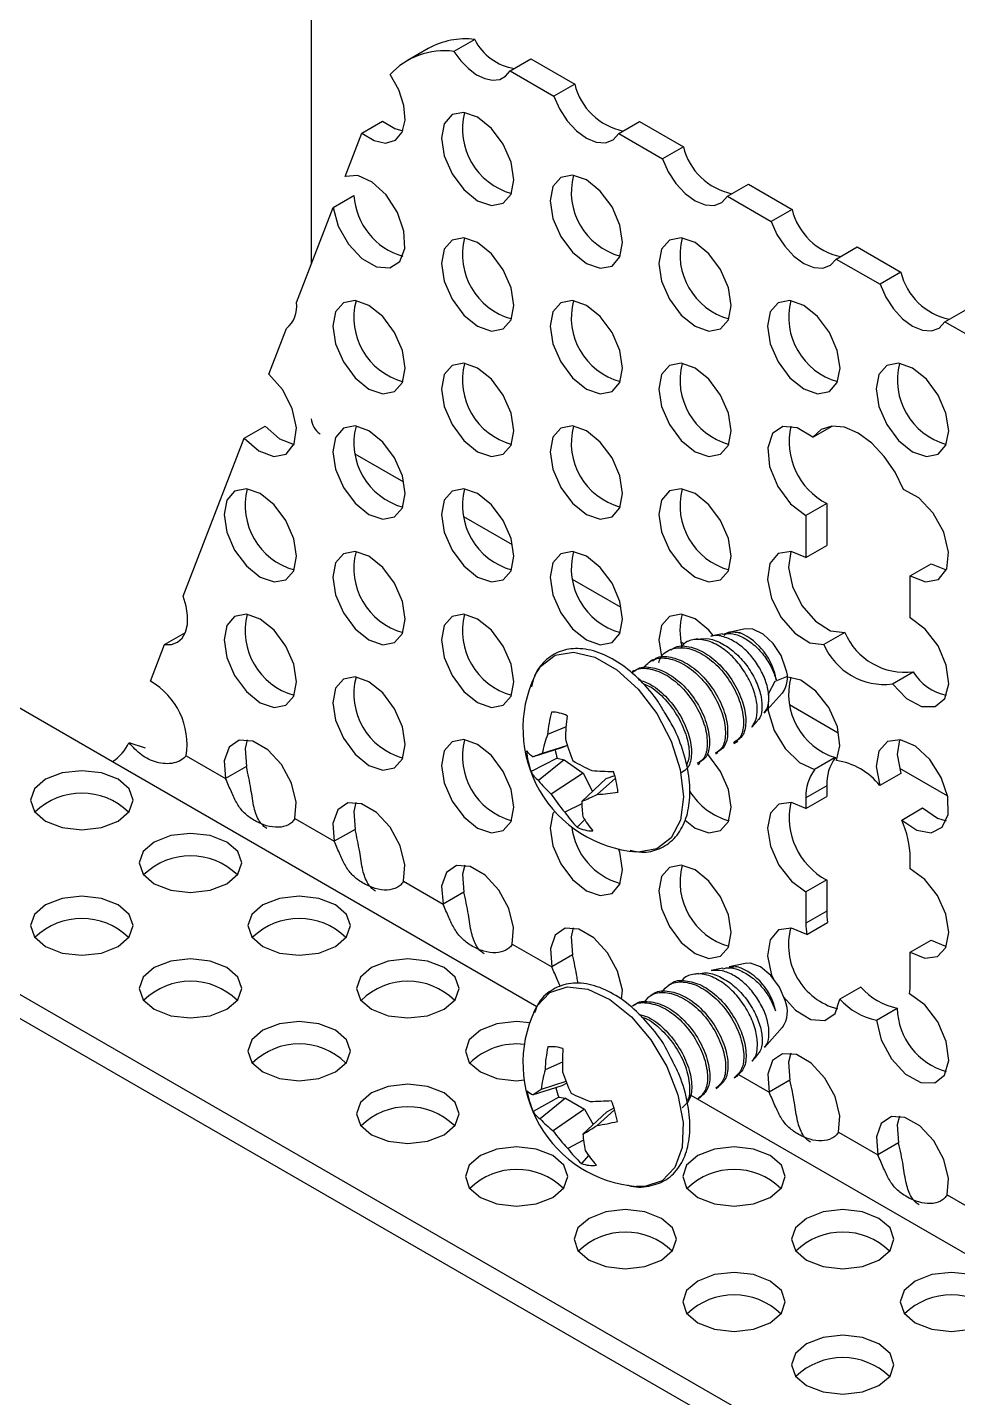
# Model space of a CAD drawing. Extents: x -0.01 to 8.01, y -6.95 to 0.
# Drawn here: x 1.02 to 2.154, y -6.039 to -4.367 of the extents above; entities that cross this region are included whole.
import ezdxf

# ---------------------------------------------------------------- set-up
doc = ezdxf.new("R2010")
doc.units = 0
doc.header["$LTSCALE"] = 0.5
doc.header["$MEASUREMENT"] = 0
for name, color, linetype in [('Brackets', 181, 'CONTINUOUS'), ('End Cap', 92, 'CONTINUOUS'), ('Hardware', 242, 'CONTINUOUS')]:
    doc.layers.add(name, color=color, linetype=linetype)

msp = doc.modelspace()

# ---------------------------------------------------------------- linework, layer by layer
at = {"layer": 'Brackets', "transparency": 16777216}
for p, q in [((1.5087, -4.3925), (1.4833, -4.4071)), ((1.5654, -4.3813), (1.5401, -4.3959)), ((1.6086, -4.4196), (1.634, -4.405)), ((1.634, -4.405), (1.6874, -4.4358)), ((1.6086, -4.4196), (1.662, -4.4505)), ((1.6874, -4.4358), (1.662, -4.4505)), ((1.4277, -4.4956), (1.4531, -4.481)), ((1.4073, -4.5486), (1.4277, -4.4956)), ((1.7412, -4.4962), (1.7666, -4.4815)), ((1.7412, -4.4962), (1.7946, -4.527)), ((1.7666, -4.4815), (1.82, -4.5124)), ((1.82, -4.5124), (1.7946, -4.527)), ((1.8738, -4.5727), (1.8992, -4.5581)), ((1.8992, -4.5581), (1.9526, -4.5889)), ((1.3928, -4.5863), (1.4181, -4.5716)), ((1.8738, -4.5727), (1.9272, -4.6036)), ((1.348, -4.7025), (1.3928, -4.5863)), ((1.9526, -4.5889), (1.9272, -4.6036)), ((2.0064, -4.6493), (2.0317, -4.6346)), ((2.0317, -4.6346), (2.0852, -4.6654)), ((2.0064, -4.6493), (2.0598, -4.6801)), ((2.0852, -4.6654), (2.0598, -4.6801)), ((2.1389, -4.7258), (2.1643, -4.7111)), ((2.1389, -4.7258), (2.1924, -4.7566)), ((1.3143, -4.7899), (1.3358, -4.734)), ((1.2843, -4.8679), (1.3097, -4.8532)), ((1.9778, -4.8668), (2.0015, -4.8531)), ((1.21, -5.0607), (1.2843, -4.8679)), ((1.9948, -4.9477), (1.9694, -4.9624)), ((1.9948, -4.9477), (1.9948, -4.9989)), ((1.9694, -4.9624), (1.9694, -5.0136)), ((1.9694, -5.0136), (1.9948, -4.9989)), ((0.1139, -5.0291), (3.2959, -6.866)), ((2.0967, -5.0359), (2.1221, -5.0212)), ((2.1221, -5.0212), (2.1406, -5.0286)), ((2.0967, -5.0871), (2.0967, -5.0359)), ((0.1139, -5.0584), (3.2959, -6.8953)), ((0.7837, -5.0662), (1.1237, -5.2626)), ((1.1872, -5.1199), (1.2125, -5.1052)), ((2.0167, -5.105), (1.9913, -5.1196)), ((1.17, -5.1644), (1.1872, -5.1199)), ((2.0748, -5.1678), (2.1002, -5.1532)), ((1.1638, -5.2461), (1.1438, -5.2396)), ((1.1237, -5.2626), (1.6412, -5.5613)), ((1.2135, -5.2556), (1.2616, -5.2834)), ((2.0052, -5.2578), (1.9798, -5.2724)), ((1.287, -5.2687), (1.2616, -5.2834)), ((2.085, -5.2773), (2.0596, -5.2919)), ((1.9948, -5.292), (1.9694, -5.3067)), ((1.9948, -5.292), (1.9948, -5.3052)), ((1.9694, -5.3198), (1.9948, -5.3052)), ((1.9694, -5.3067), (1.9694, -5.3198)), ((1.3461, -5.3321), (1.3942, -5.3599)), ((2.0863, -5.3339), (2.1117, -5.3192)), ((1.4196, -5.3453), (1.3942, -5.3599)), ((2.0967, -5.3933), (2.0967, -5.3802)), ((1.4787, -5.4087), (1.5268, -5.4365)), ((1.9948, -5.407), (1.9694, -5.4217)), ((1.9948, -5.407), (1.9948, -5.4451)), ((1.5522, -5.4218), (1.5268, -5.4365)), ((1.9694, -5.4217), (1.9694, -5.4598)), ((1.9948, -5.4451), (1.9694, -5.4598)), ((1.9705, -5.4736), (1.9958, -5.4589)), ((2.0967, -5.4952), (2.1221, -5.4805)), ((1.6113, -5.4852), (1.6594, -5.513)), ((1.6848, -5.4983), (1.6594, -5.513)), ((2.0967, -5.5333), (2.0967, -5.4952)), ((2.0362, -5.5378), (2.0108, -5.5525)), ((2.0554, -5.5782), (2.0807, -5.5636)), ((1.8872, -5.6445), (1.9245, -5.6661)), ((1.9499, -5.6514), (1.9245, -5.6661)), ((1.829, -5.6697), (2.8915, -6.2831)), ((2.009, -5.7148), (2.0571, -5.7426)), ((2.0825, -5.728), (2.0571, -5.7426)), ((2.1416, -5.7914), (2.1897, -5.8191))]:
    msp.add_line(p, q, dxfattribs=at)
at = {"layer": 'Brackets', "transparency": 16777216, "flags": 128}
for points in [[(1.5401, -4.3959), (1.5484, -4.4073), (1.5577, -4.4169), (1.5677, -4.4243), (1.5777, -4.4291), (1.5873, -4.4311), (1.5959, -4.4301), (1.6031, -4.4262), (1.6086, -4.4196)], [(1.4277, -4.4956), (1.4426, -4.5048), (1.4568, -4.5077), (1.4687, -4.5042), (1.4769, -4.4945), (1.4805, -4.4798), (1.4791, -4.4619), (1.4728, -4.4426), (1.4623, -4.4242)], [(1.662, -4.4505), (1.6689, -4.4661), (1.6783, -4.4806), (1.6895, -4.4927), (1.7016, -4.5017), (1.7137, -4.5067), (1.7249, -4.5075), (1.7343, -4.5039), (1.7412, -4.4962)], [(1.4531, -4.481), (1.468, -4.4901), (1.4777, -4.4928)], [(1.569, -4.4762), (1.5521, -4.4703), (1.5378, -4.4731), (1.5282, -4.4841), (1.5248, -4.5017), (1.5282, -4.5232), (1.5378, -4.5452), (1.5521, -4.5646), (1.569, -4.5782), (1.5859, -4.5841), (1.6003, -4.5813), (1.6099, -4.5703), (1.6132, -4.5527), (1.6099, -4.5312), (1.6003, -4.5092), (1.5859, -4.4898), (1.569, -4.4762)], [(1.7946, -4.527), (1.8015, -4.5427), (1.8109, -4.5571), (1.8221, -4.5693), (1.8342, -4.5782), (1.8463, -4.5832), (1.8575, -4.584), (1.8669, -4.5804), (1.8738, -4.5727)], [(1.3928, -4.5863), (1.399, -4.6092), (1.4113, -4.6312), (1.4277, -4.6487), (1.4455, -4.6589), (1.4618, -4.6602), (1.4741, -4.6522), (1.4802, -4.6364), (1.4791, -4.6153), (1.4712, -4.5923), (1.4576, -4.5711), (1.4405, -4.5553), (1.4228, -4.5473), (1.4073, -4.5486)], [(1.7016, -4.5527), (1.6847, -4.5468), (1.6704, -4.5496), (1.6608, -4.5606), (1.6574, -4.5782), (1.6608, -4.5997), (1.6704, -4.6218), (1.6847, -4.6411), (1.7016, -4.6548), (1.7185, -4.6606), (1.7329, -4.6579), (1.7424, -4.6468), (1.7458, -4.6292), (1.7424, -4.6078), (1.7329, -4.5857), (1.7185, -4.5663), (1.7016, -4.5527)], [(1.9272, -4.6036), (1.9341, -4.6192), (1.9435, -4.6336), (1.9547, -4.6458), (1.9668, -4.6547), (1.9789, -4.6598), (1.9901, -4.6605), (1.9995, -4.6569), (2.0064, -4.6493)], [(1.569, -4.6293), (1.5521, -4.6234), (1.5378, -4.6262), (1.5282, -4.6372), (1.5248, -4.6548), (1.5282, -4.6763), (1.5378, -4.6983), (1.5521, -4.7177), (1.569, -4.7313), (1.5859, -4.7372), (1.6003, -4.7344), (1.6099, -4.7234), (1.6132, -4.7058), (1.6099, -4.6843), (1.6003, -4.6623), (1.5859, -4.6429), (1.569, -4.6293)], [(1.8342, -4.6292), (1.8173, -4.6234), (1.8029, -4.6261), (1.7934, -4.6372), (1.79, -4.6548), (1.7934, -4.6762), (1.8029, -4.6983), (1.8173, -4.7177), (1.8342, -4.7313), (1.8511, -4.7372), (1.8654, -4.7344), (1.875, -4.7234), (1.8784, -4.7058), (1.875, -4.6843), (1.8654, -4.6622), (1.8511, -4.6429), (1.8342, -4.6292)], [(2.0598, -4.6801), (2.0667, -4.6957), (2.0761, -4.7102), (2.0873, -4.7223), (2.0994, -4.7313), (2.1115, -4.7363), (2.1226, -4.7371), (2.132, -4.7335), (2.1389, -4.7258)], [(1.4364, -4.7058), (1.4195, -4.6999), (1.4052, -4.7027), (1.3956, -4.7138), (1.3922, -4.7313), (1.3956, -4.7528), (1.4052, -4.7749), (1.4195, -4.7942), (1.4364, -4.8079), (1.4534, -4.8138), (1.4677, -4.811), (1.4773, -4.8), (1.4806, -4.7824), (1.4773, -4.7609), (1.4677, -4.7388), (1.4534, -4.7195), (1.4364, -4.7058)], [(1.7016, -4.7058), (1.6847, -4.6999), (1.6704, -4.7027), (1.6608, -4.7137), (1.6574, -4.7313), (1.6608, -4.7528), (1.6704, -4.7749), (1.6847, -4.7942), (1.7016, -4.8079), (1.7185, -4.8137), (1.7329, -4.811), (1.7424, -4.7999), (1.7458, -4.7823), (1.7424, -4.7609), (1.7329, -4.7388), (1.7185, -4.7195), (1.7016, -4.7058)], [(1.9668, -4.7058), (1.9499, -4.6999), (1.9355, -4.7027), (1.9259, -4.7137), (1.9226, -4.7313), (1.9259, -4.7528), (1.9355, -4.7749), (1.9499, -4.7942), (1.9668, -4.8078), (1.9837, -4.8137), (1.998, -4.8109), (2.0076, -4.7999), (2.011, -4.7823), (2.0076, -4.7609), (1.998, -4.7388), (1.9837, -4.7194), (1.9668, -4.7058)], [(1.569, -4.7824), (1.5521, -4.7765), (1.5378, -4.7793), (1.5282, -4.7903), (1.5248, -4.8079), (1.5282, -4.8294), (1.5378, -4.8514), (1.5521, -4.8708), (1.569, -4.8844), (1.5859, -4.8903), (1.6003, -4.8875), (1.6099, -4.8765), (1.6132, -4.8589), (1.6099, -4.8374), (1.6003, -4.8154), (1.5859, -4.796), (1.569, -4.7824)], [(1.8342, -4.7823), (1.8173, -4.7765), (1.8029, -4.7792), (1.7934, -4.7903), (1.79, -4.8079), (1.7934, -4.8293), (1.8029, -4.8514), (1.8173, -4.8708), (1.8342, -4.8844), (1.8511, -4.8903), (1.8654, -4.8875), (1.875, -4.8765), (1.8784, -4.8589), (1.875, -4.8374), (1.8654, -4.8153), (1.8511, -4.796), (1.8342, -4.7823)], [(2.0994, -4.7823), (2.0824, -4.7764), (2.0681, -4.7792), (2.0585, -4.7902), (2.0552, -4.8078), (2.0585, -4.8293), (2.0681, -4.8514), (2.0824, -4.8707), (2.0994, -4.8844), (2.1163, -4.8903), (2.1306, -4.8875), (2.1402, -4.8764), (2.1436, -4.8589), (2.1402, -4.8374), (2.1306, -4.8153), (2.1163, -4.796), (2.0994, -4.7823)], [(1.2843, -4.8679), (1.3021, -4.8834), (1.3203, -4.8903), (1.3356, -4.8873), (1.3454, -4.8749), (1.3479, -4.8552), (1.3428, -4.8318), (1.3309, -4.8087), (1.3143, -4.7899)], [(1.3097, -4.8532), (1.3275, -4.8688), (1.3451, -4.8756)], [(1.4364, -4.8589), (1.4195, -4.853), (1.4052, -4.8558), (1.3956, -4.8669), (1.3922, -4.8844), (1.3956, -4.9059), (1.4052, -4.928), (1.4195, -4.9473), (1.4364, -4.961), (1.4534, -4.9669), (1.4677, -4.9641), (1.4773, -4.9531), (1.4806, -4.9355), (1.4773, -4.914), (1.4677, -4.8919), (1.4534, -4.8726), (1.4364, -4.8589)], [(1.7016, -4.8589), (1.6847, -4.853), (1.6704, -4.8558), (1.6608, -4.8668), (1.6574, -4.8844), (1.6608, -4.9059), (1.6704, -4.928), (1.6847, -4.9473), (1.7016, -4.961), (1.7185, -4.9668), (1.7329, -4.9641), (1.7424, -4.953), (1.7458, -4.9355), (1.7424, -4.914), (1.7329, -4.8919), (1.7185, -4.8726), (1.7016, -4.8589)], [(1.9778, -4.8668), (1.9589, -4.8551), (1.9414, -4.8535), (1.9286, -4.8622), (1.9228, -4.8796), (1.925, -4.9026), (1.935, -4.927), (1.9507, -4.9482), (1.9694, -4.9624)], [(2.0883, -4.9307), (2.0782, -4.9095), (2.065, -4.8901), (2.0496, -4.8738), (2.0331, -4.8617), (2.0165, -4.8546), (2.0011, -4.8532), (1.9879, -4.8573), (1.9778, -4.8668)], [(1.3039, -4.9355), (1.2869, -4.9296), (1.2726, -4.9324), (1.263, -4.9434), (1.2597, -4.961), (1.263, -4.9825), (1.2726, -5.0046), (1.2869, -5.0239), (1.3039, -5.0376), (1.3208, -5.0434), (1.3351, -5.0407), (1.3447, -5.0296), (1.3481, -5.012), (1.3447, -4.9906), (1.3351, -4.9685), (1.3208, -4.9491), (1.3039, -4.9355)], [(1.569, -4.9355), (1.5521, -4.9296), (1.5378, -4.9324), (1.5282, -4.9434), (1.5248, -4.961), (1.5282, -4.9825), (1.5378, -5.0045), (1.5521, -5.0239), (1.569, -5.0375), (1.5859, -5.0434), (1.6003, -5.0406), (1.6099, -5.0296), (1.6132, -5.012), (1.6099, -4.9905), (1.6003, -4.9685), (1.5859, -4.9491), (1.569, -4.9355)], [(1.8342, -4.9354), (1.8173, -4.9296), (1.8029, -4.9323), (1.7934, -4.9434), (1.79, -4.961), (1.7934, -4.9824), (1.8029, -5.0045), (1.8173, -5.0239), (1.8342, -5.0375), (1.8511, -5.0434), (1.8654, -5.0406), (1.875, -5.0296), (1.8784, -5.012), (1.875, -4.9905), (1.8654, -4.9684), (1.8511, -4.9491), (1.8342, -4.9354)], [(2.0967, -5.0359), (2.1154, -5.0433), (2.1312, -5.0402), (2.1411, -5.0274), (2.1433, -5.007), (2.1375, -4.9828), (2.1247, -4.9593), (2.1073, -4.9408), (2.0883, -4.9307)], [(1.4364, -5.012), (1.4195, -5.0062), (1.4052, -5.0089), (1.3956, -5.02), (1.3922, -5.0376), (1.3956, -5.059), (1.4052, -5.0811), (1.4195, -5.1004), (1.4364, -5.1141), (1.4534, -5.12), (1.4677, -5.1172), (1.4773, -5.1062), (1.4806, -5.0886), (1.4773, -5.0671), (1.4677, -5.045), (1.4534, -5.0257), (1.4364, -5.012)], [(1.7016, -5.012), (1.6847, -5.0061), (1.6704, -5.0089), (1.6608, -5.0199), (1.6574, -5.0375), (1.6608, -5.059), (1.6704, -5.0811), (1.6847, -5.1004), (1.7016, -5.1141), (1.7185, -5.12), (1.7329, -5.1172), (1.7424, -5.1061), (1.7458, -5.0886), (1.7424, -5.0671), (1.7329, -5.045), (1.7185, -5.0257), (1.7016, -5.012)], [(1.9694, -5.0136), (1.9512, -5.0063), (1.9356, -5.0088), (1.9255, -5.0209), (1.9226, -5.0403), (1.9275, -5.0637), (1.9392, -5.0869), (1.9557, -5.106), (1.9741, -5.1176), (1.9913, -5.1196)], [(1.9509, -5.0062), (1.948, -5.0256), (1.9529, -5.049), (1.9646, -5.0723), (1.9811, -5.0914), (1.9995, -5.1029), (2.0167, -5.105)], [(1.1872, -5.1199), (1.1955, -5.1197), (1.2028, -5.117), (1.2087, -5.1119), (1.2128, -5.1045), (1.2151, -5.0953), (1.2153, -5.0845), (1.2136, -5.0729), (1.21, -5.0607)], [(1.3039, -5.0886), (1.2869, -5.0827), (1.2726, -5.0855), (1.263, -5.0965), (1.2597, -5.1141), (1.263, -5.1356), (1.2726, -5.1577), (1.2869, -5.177), (1.3039, -5.1907), (1.3208, -5.1965), (1.3351, -5.1938), (1.3447, -5.1827), (1.3481, -5.1651), (1.3447, -5.1437), (1.3351, -5.1216), (1.3208, -5.1022), (1.3039, -5.0886)], [(1.569, -5.0886), (1.5521, -5.0827), (1.5378, -5.0855), (1.5282, -5.0965), (1.5248, -5.1141), (1.5282, -5.1356), (1.5378, -5.1576), (1.5521, -5.177), (1.569, -5.1906), (1.5859, -5.1965), (1.6003, -5.1937), (1.6099, -5.1827), (1.6132, -5.1651), (1.6099, -5.1436), (1.6003, -5.1216), (1.5859, -5.1022), (1.569, -5.0886)], [(1.8342, -5.0885), (1.8173, -5.0827), (1.8029, -5.0855), (1.7934, -5.0965), (1.79, -5.1141), (1.7932, -5.1344)], [(1.8561, -5.1089), (1.8511, -5.1022), (1.8342, -5.0885)], [(2.0748, -5.1678), (2.092, -5.1856), (2.1104, -5.1954), (2.127, -5.1953), (2.1387, -5.1856), (2.1435, -5.1678), (2.1406, -5.145), (2.1305, -5.1213), (2.115, -5.1008), (2.0967, -5.0871)], [(1.4364, -5.1651), (1.4195, -5.1593), (1.4052, -5.162), (1.3956, -5.1731), (1.3922, -5.1907), (1.3956, -5.2121), (1.4052, -5.2342), (1.4195, -5.2536), (1.4364, -5.2672), (1.4534, -5.2731), (1.4677, -5.2703), (1.4773, -5.2593), (1.4806, -5.2417), (1.4773, -5.2202), (1.4677, -5.1981), (1.4534, -5.1788), (1.4364, -5.1651)], [(2.0065, -5.2613), (2.0109, -5.2432), (2.0077, -5.2203), (1.9972, -5.1967), (1.9815, -5.1765), (1.9633, -5.1632), (1.9456, -5.1591), (1.9316, -5.1649), (1.9237, -5.1796), (1.9234, -5.2007), (1.9306, -5.2245), (1.944, -5.2468), (1.9615, -5.2637), (1.9798, -5.2724)], [(1.3461, -5.3321), (1.3478, -5.3121), (1.3419, -5.2888), (1.3297, -5.2662), (1.313, -5.2481), (1.2947, -5.2375), (1.2781, -5.2364), (1.2658, -5.2449), (1.26, -5.2615), (1.2616, -5.2834)], [(1.288, -5.2359), (1.2854, -5.2468), (1.287, -5.2687)], [(1.569, -5.2417), (1.5521, -5.2358), (1.5378, -5.2386), (1.5282, -5.2496), (1.5248, -5.2672), (1.5282, -5.2887), (1.5378, -5.3107), (1.5521, -5.3301), (1.569, -5.3437), (1.5859, -5.3496), (1.6003, -5.3468), (1.6099, -5.3358), (1.6132, -5.3182), (1.6099, -5.2967), (1.6003, -5.2747), (1.5859, -5.2553), (1.569, -5.2417)], [(2.0863, -5.3339), (2.1046, -5.3464), (2.1221, -5.3495), (2.1356, -5.3428), (2.1428, -5.3273), (2.1424, -5.3058), (2.1345, -5.282), (2.1205, -5.2601), (2.1029, -5.2438), (2.0846, -5.236), (2.0689, -5.2381), (2.0585, -5.2497), (2.0552, -5.2687), (2.0596, -5.2919)], [(2.0835, -5.2359), (2.0806, -5.2541), (2.085, -5.2773)], [(1.8222, -5.334), (1.8342, -5.3437), (1.8511, -5.3496), (1.8654, -5.3468), (1.875, -5.3358), (1.8784, -5.3182), (1.875, -5.2967), (1.8654, -5.2746), (1.8511, -5.2553), (1.8492, -5.2538)], [(1.1304, -5.2842), (1.1101, -5.2764), (1.0862, -5.2737), (1.0623, -5.2764), (1.042, -5.2842), (1.0284, -5.2959), (1.0237, -5.3097), (1.0284, -5.3235), (1.042, -5.3353), (1.0623, -5.3431), (1.0862, -5.3458), (1.1101, -5.3431), (1.1304, -5.3353), (1.1439, -5.3235), (1.1487, -5.3097), (1.1439, -5.2959), (1.1304, -5.2842)], [(1.4787, -5.4087), (1.4803, -5.3887), (1.4745, -5.3654), (1.4622, -5.3427), (1.4456, -5.3246), (1.4273, -5.3141), (1.4106, -5.3129), (1.3984, -5.3214), (1.3925, -5.338), (1.3942, -5.3599)], [(1.4206, -5.3125), (1.4179, -5.3233), (1.4196, -5.3453)], [(1.9694, -5.3198), (1.9517, -5.3125), (1.9365, -5.3146), (1.9262, -5.3256), (1.9226, -5.3437), (1.9262, -5.366), (1.9365, -5.3889), (1.9517, -5.4085), (1.9694, -5.4217)], [(1.6631, -5.3235), (1.6608, -5.3261), (1.6574, -5.3437), (1.6608, -5.3652), (1.6704, -5.3873), (1.6847, -5.4066), (1.7016, -5.4203), (1.7185, -5.4262), (1.7329, -5.4234), (1.7424, -5.4123), (1.7458, -5.3948), (1.7424, -5.3733), (1.7407, -5.3694)], [(2.1117, -5.3192), (2.13, -5.3317), (2.1406, -5.3348)], [(1.263, -5.3608), (1.2427, -5.3529), (1.2188, -5.3502), (1.1948, -5.3529), (1.1746, -5.3608), (1.161, -5.3725), (1.1563, -5.3863), (1.161, -5.4001), (1.1746, -5.4118), (1.1948, -5.4196), (1.2188, -5.4224), (1.2427, -5.4196), (1.263, -5.4118), (1.2765, -5.4001), (1.2813, -5.3863), (1.2765, -5.3725), (1.263, -5.3608)], [(1.6113, -5.4852), (1.6129, -5.4652), (1.6071, -5.4419), (1.5948, -5.4193), (1.5781, -5.4011), (1.5599, -5.3906), (1.5432, -5.3895), (1.5309, -5.3979), (1.5251, -5.4145), (1.5268, -5.4365)], [(1.5532, -5.389), (1.5505, -5.3999), (1.5522, -5.4218)], [(1.8342, -5.3947), (1.8173, -5.3889), (1.8029, -5.3917), (1.7934, -5.4027), (1.79, -5.4203), (1.7934, -5.4417), (1.8029, -5.4638), (1.8173, -5.4832), (1.8342, -5.4968), (1.8511, -5.5027), (1.8654, -5.4999), (1.875, -5.4889), (1.8784, -5.4713), (1.875, -5.4498), (1.8654, -5.4277), (1.8511, -5.4084), (1.8342, -5.3947)], [(2.0967, -5.4952), (2.1144, -5.5024), (2.1297, -5.5004), (2.1399, -5.4894), (2.1436, -5.4713), (2.1399, -5.4489), (2.1297, -5.4261), (2.1144, -5.4065), (2.0967, -5.3933)], [(1.1304, -5.4373), (1.1101, -5.4295), (1.0862, -5.4267), (1.0623, -5.4295), (1.042, -5.4373), (1.0284, -5.449), (1.0237, -5.4628), (1.0284, -5.4766), (1.042, -5.4883), (1.0623, -5.4962), (1.0862, -5.4989), (1.1101, -5.4962), (1.1304, -5.4883), (1.1439, -5.4766), (1.1487, -5.4628), (1.1439, -5.449), (1.1304, -5.4373)], [(1.3955, -5.4373), (1.3753, -5.4295), (1.3513, -5.4267), (1.3274, -5.4295), (1.3071, -5.4373), (1.2936, -5.449), (1.2888, -5.4628), (1.2936, -5.4766), (1.3071, -5.4883), (1.3274, -5.4962), (1.3513, -5.4989), (1.3753, -5.4962), (1.3955, -5.4883), (1.4091, -5.4766), (1.4138, -5.4628), (1.4091, -5.449), (1.3955, -5.4373)], [(1.7446, -5.5527), (1.7455, -5.5417), (1.7397, -5.5184), (1.7274, -5.4958), (1.7107, -5.4777), (1.6925, -5.4671), (1.6758, -5.466), (1.6635, -5.4745), (1.6577, -5.4911), (1.6594, -5.513)], [(1.6857, -5.4656), (1.6831, -5.4764), (1.6848, -5.4983)], [(1.9705, -5.4736), (1.9519, -5.4657), (1.936, -5.4679), (1.9256, -5.48), (1.9226, -5.4997), (1.9276, -5.5234), (1.9302, -5.5284)], [(2.1221, -5.4805), (2.1398, -5.4878), (2.1406, -5.4879)], [(1.263, -5.5138), (1.2427, -5.506), (1.2188, -5.5033), (1.1948, -5.506), (1.1746, -5.5138), (1.161, -5.5255), (1.1563, -5.5394), (1.161, -5.5532), (1.1746, -5.5649), (1.1948, -5.5727), (1.2188, -5.5754), (1.2427, -5.5727), (1.263, -5.5649), (1.2765, -5.5532), (1.2813, -5.5394), (1.2765, -5.5255), (1.263, -5.5138)], [(1.5281, -5.5138), (1.5078, -5.506), (1.4839, -5.5033), (1.46, -5.506), (1.4397, -5.5138), (1.4262, -5.5255), (1.4214, -5.5394), (1.4262, -5.5532), (1.4397, -5.5649), (1.46, -5.5727), (1.4839, -5.5754), (1.5078, -5.5727), (1.5281, -5.5649), (1.5417, -5.5532), (1.5464, -5.5394), (1.5417, -5.5255), (1.5281, -5.5138)], [(1.9421, -5.5497), (1.9566, -5.5661), (1.9753, -5.5773), (1.9925, -5.5787), (2.0051, -5.5699), (2.0108, -5.5525)], [(2.0554, -5.5782), (2.061, -5.6021), (2.0736, -5.6255), (2.0908, -5.644), (2.1096, -5.6544), (2.1265, -5.6548), (2.1385, -5.6452), (2.1435, -5.6272), (2.1405, -5.6041), (2.1302, -5.5801), (2.1143, -5.5594), (2.0957, -5.5459)], [(1.3955, -5.5904), (1.3753, -5.5826), (1.3513, -5.5798), (1.3274, -5.5826), (1.3071, -5.5904), (1.2936, -5.6021), (1.2888, -5.6159), (1.2936, -5.6297), (1.3071, -5.6414), (1.3274, -5.6492), (1.3513, -5.652), (1.3753, -5.6492), (1.3955, -5.6414), (1.4091, -5.6297), (1.4138, -5.6159), (1.4091, -5.6021), (1.3955, -5.5904)], [(1.6323, -5.5816), (1.6165, -5.5798), (1.5926, -5.5826), (1.5723, -5.5904), (1.5588, -5.6021), (1.554, -5.6159), (1.5588, -5.6297), (1.5723, -5.6414), (1.5926, -5.6492), (1.6165, -5.652), (1.6255, -5.6509)], [(2.009, -5.7148), (2.0107, -5.6948), (2.0049, -5.6715), (1.9926, -5.6489), (1.9759, -5.6307), (1.9577, -5.6202), (1.941, -5.6191), (1.9287, -5.6275), (1.9229, -5.6441), (1.9245, -5.6661)], [(1.9509, -5.6186), (1.9483, -5.6295), (1.9499, -5.6514)], [(1.5281, -5.6669), (1.5078, -5.6591), (1.4839, -5.6564), (1.46, -5.6591), (1.4397, -5.6669), (1.4262, -5.6786), (1.4214, -5.6924), (1.4262, -5.7062), (1.4397, -5.7179), (1.46, -5.7258), (1.4839, -5.7285), (1.5078, -5.7258), (1.5281, -5.7179), (1.5417, -5.7062), (1.5464, -5.6924), (1.5417, -5.6786), (1.5281, -5.6669)], [(2.1416, -5.7914), (2.1433, -5.7714), (2.1374, -5.7481), (2.1252, -5.7254), (2.1085, -5.7073), (2.0902, -5.6968), (2.0736, -5.6956), (2.0613, -5.7041), (2.0555, -5.7207), (2.0571, -5.7426)], [(2.0835, -5.6952), (2.0808, -5.706), (2.0825, -5.728)], [(1.6607, -5.7435), (1.6404, -5.7356), (1.6165, -5.7329), (1.5926, -5.7356), (1.5723, -5.7435), (1.5588, -5.7552), (1.554, -5.769), (1.5588, -5.7828), (1.5723, -5.7945), (1.5926, -5.8023), (1.6165, -5.8051), (1.6404, -5.8023), (1.6607, -5.7945), (1.6743, -5.7828), (1.679, -5.769), (1.6743, -5.7552), (1.6607, -5.7435)], [(1.9259, -5.7435), (1.9056, -5.7356), (1.8817, -5.7329), (1.8578, -5.7356), (1.8375, -5.7435), (1.8239, -5.7552), (1.8192, -5.769), (1.8239, -5.7828), (1.8375, -5.7945), (1.8578, -5.8023), (1.8817, -5.8051), (1.9056, -5.8023), (1.9259, -5.7945), (1.9394, -5.7828), (1.9442, -5.769), (1.9394, -5.7552), (1.9259, -5.7435)], [(1.7933, -5.82), (1.773, -5.8122), (1.7491, -5.8094), (1.7252, -5.8122), (1.7049, -5.82), (1.6913, -5.8317), (1.6866, -5.8455), (1.6913, -5.8593), (1.7049, -5.871), (1.7252, -5.8788), (1.7491, -5.8816), (1.773, -5.8788), (1.7933, -5.871), (1.8068, -5.8593), (1.8116, -5.8455), (1.8068, -5.8317), (1.7933, -5.82)], [(2.0585, -5.82), (2.0382, -5.8122), (2.0143, -5.8094), (1.9903, -5.8122), (1.9701, -5.82), (1.9565, -5.8317), (1.9518, -5.8455), (1.9565, -5.8593), (1.9701, -5.871), (1.9903, -5.8788), (2.0143, -5.8816), (2.0382, -5.8788), (2.0585, -5.871), (2.072, -5.8593), (2.0768, -5.8455), (2.072, -5.8317), (2.0585, -5.82)], [(1.9259, -5.8965), (1.9056, -5.8887), (1.8817, -5.886), (1.8578, -5.8887), (1.8375, -5.8965), (1.8239, -5.9082), (1.8192, -5.922), (1.8239, -5.9359), (1.8375, -5.9476), (1.8578, -5.9554), (1.8817, -5.9581), (1.9056, -5.9554), (1.9259, -5.9476), (1.9394, -5.9359), (1.9442, -5.922), (1.9394, -5.9082), (1.9259, -5.8965)], [(2.191, -5.8965), (2.1708, -5.8887), (2.1468, -5.886), (2.1229, -5.8887), (2.1026, -5.8965), (2.0891, -5.9082), (2.0843, -5.922), (2.0891, -5.9359), (2.1026, -5.9476), (2.1229, -5.9554), (2.1468, -5.9581), (2.1708, -5.9554), (2.191, -5.9476), (2.2046, -5.9359), (2.2093, -5.922), (2.2046, -5.9082), (2.191, -5.8965)], [(2.0585, -5.9731), (2.0382, -5.9653), (2.0143, -5.9625), (1.9903, -5.9653), (1.9701, -5.9731), (1.9565, -5.9848), (1.9518, -5.9986), (1.9565, -6.0124), (1.9701, -6.0241), (1.9903, -6.0319), (2.0143, -6.0347), (2.0382, -6.0319), (2.0585, -6.0241), (2.072, -6.0124), (2.0768, -5.9986), (2.072, -5.9848), (2.0585, -5.9731)]]:
    msp.add_lwpolyline(points, dxfattribs=at)
at = {"layer": 'Brackets', "transparency": 16777216}
for centre, radius, start, end in [((1.5544, -4.4746), 0.094, 83.2633, 119.074), ((1.5284, -4.4848), 0.0897, 82.5555, 137.4979), ((1.623, -4.3531), 0.0641, 206.1211, 262.021), ((1.762, -4.4179), 0.0767, 193.5195, 258.4828), ((1.6322, -4.4907), 0.0816, 165.6081, 254.3865), ((1.8945, -4.4944), 0.0767, 193.5195, 258.4828), ((1.7648, -4.5672), 0.0816, 165.6081, 254.3865), ((1.5006, -4.5665), 0.0826, 183.5328, 253.9074), ((2.0271, -4.571), 0.0767, 193.5195, 258.4828), ((1.6322, -4.6438), 0.0816, 165.6081, 254.3865), ((1.8974, -4.6438), 0.0816, 165.6081, 254.3865), ((2.1597, -4.6475), 0.0767, 193.5195, 258.4828), ((1.3148, -4.7078), 0.0336, 308.8303, 9.0266), ((1.4997, -4.7204), 0.0816, 165.6081, 254.3865), ((1.7648, -4.7203), 0.0816, 165.6081, 254.3865), ((2.03, -4.7203), 0.0816, 165.6081, 254.3865), ((1.6322, -4.7969), 0.0816, 165.6081, 254.3865), ((1.8974, -4.7969), 0.0816, 165.6081, 254.3865), ((2.1626, -4.7969), 0.0816, 165.6081, 254.3865), ((1.4997, -4.8735), 0.0816, 165.6081, 254.3865), ((1.7648, -4.8734), 0.0816, 165.6081, 254.3865), ((2.0347, -4.8718), 0.0858, 167.4591, 242.3238), ((1.3671, -4.95), 0.0816, 165.6081, 254.3865), ((1.6322, -4.95), 0.0816, 165.6081, 254.3865), ((1.8974, -4.95), 0.0816, 165.6081, 254.3865), ((1.4997, -5.0266), 0.0816, 165.6081, 254.3865), ((1.7648, -5.0265), 0.0816, 165.6081, 254.3865), ((1.3671, -5.1031), 0.0816, 165.6081, 254.3865), ((1.6322, -5.1031), 0.0816, 165.6081, 254.3865), ((1.8974, -5.1031), 0.0816, 165.6081, 193.0369), ((2.0905, -5.0736), 0.0801, 203.0257, 276.9797), ((2.0651, -5.0883), 0.0801, 203.0257, 276.9797), ((1.1252, -5.2418), 0.0894, 351.1225, 59.912), ((1.4997, -5.1797), 0.0816, 165.6081, 254.3865), ((2.0297, -5.1801), 0.0814, 165.2472, 252.5372), ((2.1534, -5.1207), 0.0623, 211.4, 258.1746), ((1.095, -5.2171), 0.0537, 302.3108, 335.2398), ((1.6322, -5.2562), 0.0816, 165.6081, 254.3865), ((2.0475, -5.2893), 0.0527, 143.2292, 182.9528), ((1.9945, -5.3434), 0.083, 38.3514, 81.654), ((2.0221, -5.304), 0.0527, 143.2292, 182.9528), ((1.8974, -5.2562), 0.0816, 211.5841, 254.3865), ((1.0862, -5.3828), 0.0817, 45.6215, 134.3785), ((2.0355, -5.3307), 0.0866, 167.8458, 241.9372), ((1.9765, -5.3829), 0.1202, 1.2945, 24.0682), ((1.7648, -5.3327), 0.0816, 186.8888, 254.3865), ((1.2188, -5.4593), 0.0817, 45.6215, 134.3785), ((1.8974, -5.4093), 0.0816, 165.6081, 254.3865), ((2.0912, -5.4448), 0.0964, 180.1758, 188.4025), ((1.0862, -5.5358), 0.0817, 45.6215, 134.3785), ((1.3513, -5.5358), 0.0817, 45.6215, 134.3785), ((2.0287, -5.4865), 0.0806, 164.8921, 255.1025), ((2.0658, -5.4595), 0.0964, 180.1758, 188.4025), ((1.2188, -5.6124), 0.0817, 45.6215, 134.3785), ((1.4839, -5.6124), 0.0817, 45.6215, 134.3785), ((2.0231, -5.5336), 0.0736, 350.3819, 0.2301), ((2.0982, -5.4819), 0.0835, 222.0555, 257.9499), ((2.0728, -5.4965), 0.0835, 222.0555, 257.9499), ((2.1632, -5.5616), 0.0825, 181.3428, 254.0865), ((1.3513, -5.6889), 0.0817, 45.6215, 134.3785), ((1.6165, -5.6889), 0.0817, 83.4238, 134.3785), ((1.4839, -5.7655), 0.0817, 45.6215, 134.3785), ((1.6165, -5.842), 0.0817, 45.6215, 134.3785), ((1.8817, -5.842), 0.0817, 45.6215, 134.3785), ((1.7491, -5.9185), 0.0817, 45.6215, 134.3785), ((2.0143, -5.9185), 0.0817, 45.6215, 134.3785), ((1.8817, -5.9951), 0.0817, 45.6215, 134.3785), ((2.1468, -5.9951), 0.0817, 45.6215, 134.3785), ((2.0143, -6.0716), 0.0817, 45.6215, 134.3785)]:
    msp.add_arc(centre, radius, start, end, dxfattribs=at)
for points, knots in [([(1.2135, -5.2556), (1.2116, -5.2575), (1.2078, -5.2613), (1.1952, -5.266), (1.1771, -5.2648), (1.1581, -5.2553), (1.1486, -5.2449), (1.1438, -5.2396)], [0, 0, 0, 0, 0.12265, 0.243665, 0.500658, 0.749147, 1, 1, 1, 1]), ([(1.3461, -5.3321), (1.3451, -5.3336), (1.3432, -5.3365), (1.3366, -5.3411), (1.3255, -5.3437), (1.3105, -5.3412), (1.2964, -5.3348), (1.2841, -5.3259), (1.2753, -5.3143), (1.2687, -5.2995), (1.264, -5.2889), (1.2616, -5.2834)], [0, 0, 0, 0, 0.057112, 0.112917, 0.226716, 0.354241, 0.504433, 0.631212, 0.751516, 0.872215, 1, 1, 1, 1]), ([(1.3119, -5.3442), (1.3103, -5.3431), (1.3067, -5.3407), (1.3007, -5.3328), (1.2955, -5.318), (1.2926, -5.2943), (1.289, -5.2778), (1.287, -5.2687)], [0, 0, 0, 0, 0.080074, 0.183747, 0.405923, 0.672364, 1, 1, 1, 1]), ([(1.4445, -5.4207), (1.4429, -5.4197), (1.4393, -5.4172), (1.4333, -5.4093), (1.4281, -5.3945), (1.4252, -5.3708), (1.4216, -5.3543), (1.4196, -5.3453)], [0, 0, 0, 0, 0.080074, 0.1837469, 0.4059234, 0.6723641, 1, 1, 1, 1]), ([(1.4787, -5.4087), (1.4777, -5.4101), (1.4757, -5.413), (1.4692, -5.4176), (1.4581, -5.4203), (1.4431, -5.4177), (1.4289, -5.4113), (1.4167, -5.4024), (1.4079, -5.3908), (1.4012, -5.3761), (1.3966, -5.3654), (1.3942, -5.3599)], [0, 0, 0, 0, 0.057112, 0.112917, 0.226716, 0.354241, 0.504433, 0.631212, 0.751516, 0.872215, 1, 1, 1, 1]), ([(1.577, -5.4973), (1.5755, -5.4962), (1.5719, -5.4938), (1.5659, -5.4859), (1.5607, -5.471), (1.5578, -5.4473), (1.5542, -5.4309), (1.5522, -5.4218)], [0, 0, 0, 0, 0.080074, 0.183747, 0.405923, 0.672364, 1, 1, 1, 1]), ([(1.6113, -5.4852), (1.6103, -5.4867), (1.6083, -5.4896), (1.6018, -5.4941), (1.5907, -5.4968), (1.5756, -5.4943), (1.5615, -5.4879), (1.5493, -5.4789), (1.5405, -5.4673), (1.5338, -5.4526), (1.5292, -5.4419), (1.5268, -5.4365)], [0, 0, 0, 0, 0.057112, 0.112917, 0.226716, 0.354241, 0.504433, 0.631212, 0.751516, 0.872215, 1, 1, 1, 1]), ([(1.6914, -5.5329), (1.691, -5.5306), (1.6892, -5.5188), (1.6867, -5.5074), (1.6848, -5.4983)], [0.5892589, 0.5892589, 0.5892589, 0.5892589, 0.6723641, 1, 1, 1, 1]), ([(1.6698, -5.5365), (1.6687, -5.5341), (1.6653, -5.5265), (1.6618, -5.5185), (1.6594, -5.513)], [0.8127291, 0.8127291, 0.8127291, 0.8127291, 0.8722153, 1, 1, 1, 1]), ([(1.9748, -5.7269), (1.9732, -5.7258), (1.9696, -5.7234), (1.9636, -5.7155), (1.9584, -5.7007), (1.9555, -5.6769), (1.9519, -5.6605), (1.9499, -5.6514)], [0, 0, 0, 0, 0.080074, 0.183747, 0.405923, 0.672364, 1, 1, 1, 1]), ([(2.009, -5.7148), (2.008, -5.7163), (2.0061, -5.7192), (1.9995, -5.7237), (1.9884, -5.7264), (1.9734, -5.7239), (1.9593, -5.7175), (1.9471, -5.7086), (1.9382, -5.697), (1.9316, -5.6822), (1.9269, -5.6716), (1.9245, -5.6661)], [0, 0, 0, 0, 0.057112, 0.112917, 0.226716, 0.354241, 0.504433, 0.631212, 0.751516, 0.872215, 1, 1, 1, 1]), ([(2.1074, -5.8034), (2.1058, -5.8024), (2.1022, -5.7999), (2.0962, -5.792), (2.091, -5.7772), (2.0881, -5.7535), (2.0845, -5.737), (2.0825, -5.728)], [0, 0, 0, 0, 0.080074, 0.183747, 0.405923, 0.672364, 1, 1, 1, 1]), ([(2.1416, -5.7914), (2.1406, -5.7928), (2.1387, -5.7957), (2.1321, -5.8003), (2.121, -5.803), (2.106, -5.8004), (2.0919, -5.794), (2.0796, -5.7851), (2.0708, -5.7735), (2.0641, -5.7588), (2.0595, -5.7481), (2.0571, -5.7426)], [0, 0, 0, 0, 0.0571124, 0.1129168, 0.2267158, 0.3542413, 0.5044329, 0.6312117, 0.7515163, 0.8722153, 1, 1, 1, 1])]:
    msp.add_open_spline(points, degree=3, knots=knots, dxfattribs=at)
at = {"layer": 'End Cap', "transparency": 16777216}
for p, q in [((1.3661, -3.044), (1.3661, -4.6554)), ((1.4192, -4.887), (1.4784, -4.9212)), ((1.5517, -4.9636), (1.611, -4.9978)), ((1.6843, -5.0401), (1.7436, -5.0743)), ((1.8169, -5.1166), (1.8208, -5.1189)), ((1.9493, -5.1931), (2.0087, -5.2274)), ((2.0837, -5.2707), (2.1419, -5.3042))]:
    msp.add_line(p, q, dxfattribs=at)
msp.add_arc((1.3892, -4.8431), 0.0231, 182.6055, 237.3945, dxfattribs=at)
at = {"layer": 'Hardware', "transparency": 16777216}
for p, q in [((1.8376, -5.1128), (1.8315, -5.1141)), ((1.8676, -5.1065), (1.8535, -5.1095)), ((1.8954, -5.1007), (1.8754, -5.1049)), ((1.8043, -5.1258), (1.8015, -5.1274)), ((1.7822, -5.1386), (1.7794, -5.1402)), ((1.7601, -5.1513), (1.7573, -5.1529)), ((1.9185, -5.2036), (1.9406, -5.179)), ((1.9035, -5.2204), (1.9102, -5.213)), ((1.6768, -5.2203), (1.6542, -5.2297)), ((1.6712, -5.2457), (1.6368, -5.2567)), ((1.6784, -5.2428), (1.6478, -5.2526)), ((1.6785, -5.2431), (1.6712, -5.2457)), ((1.8816, -5.2405), (1.8864, -5.2378)), ((1.6661, -5.2585), (1.6341, -5.2748)), ((1.6745, -5.2605), (1.6432, -5.2858)), ((1.6661, -5.2585), (1.6745, -5.2605)), ((1.6745, -5.2605), (1.6976, -5.2767)), ((1.8374, -5.266), (1.8402, -5.2645)), ((1.8595, -5.2533), (1.8622, -5.2517)), ((1.6976, -5.2767), (1.6588, -5.3022)), ((1.7258, -5.2833), (1.6962, -5.3111)), ((1.6976, -5.2767), (1.7089, -5.2992)), ((1.7371, -5.2829), (1.7147, -5.3027)), ((1.7258, -5.2833), (1.7362, -5.2797)), ((1.6962, -5.314), (1.6753, -5.3245)), ((1.6997, -5.3331), (1.6905, -5.3428)), ((1.868, -5.5147), (1.8537, -5.5177)), ((1.8954, -5.509), (1.8758, -5.5131)), ((1.8859, -5.513), (1.8758, -5.5135)), ((1.8046, -5.5339), (1.8019, -5.5355)), ((1.8381, -5.521), (1.8316, -5.5223)), ((1.7825, -5.5466), (1.7798, -5.5482)), ((1.6375, -5.5685), (1.6386, -5.566)), ((1.7604, -5.5594), (1.7577, -5.561)), ((1.9188, -5.6116), (1.9406, -5.5872)), ((1.6667, -5.6109), (1.6546, -5.6108)), ((1.6723, -5.6296), (1.6513, -5.6388)), ((1.9038, -5.6283), (1.9105, -5.6208)), ((1.8819, -5.6486), (1.8864, -5.646)), ((1.6718, -5.6582), (1.6369, -5.6693)), ((1.6767, -5.653), (1.6466, -5.6629)), ((1.6776, -5.6551), (1.6718, -5.6582)), ((1.8598, -5.6614), (1.8626, -5.6598)), ((1.668, -5.6722), (1.6367, -5.6898)), ((1.6761, -5.6732), (1.6454, -5.6987)), ((1.668, -5.6722), (1.6761, -5.6732)), ((1.6761, -5.6732), (1.6994, -5.6869)), ((1.8377, -5.6741), (1.8405, -5.6725)), ((1.6994, -5.6869), (1.6611, -5.7131)), ((1.7267, -5.6901), (1.6974, -5.7173)), ((1.6994, -5.6869), (1.71, -5.7056)), ((1.7361, -5.6875), (1.7146, -5.7067)), ((1.7267, -5.6901), (1.7354, -5.6853)), ((1.698, -5.7247), (1.679, -5.7347)), ((1.7047, -5.7429), (1.6957, -5.7531))]:
    msp.add_line(p, q, dxfattribs=at)
at = {"layer": 'Hardware', "transparency": 16777216, "flags": 128}
for points in [[(1.9449, -5.1497), (1.939, -5.1333), (1.9293, -5.1183), (1.9172, -5.1069), (1.9045, -5.101), (1.8954, -5.1007)], [(1.6386, -5.1577), (1.6459, -5.1461), (1.6635, -5.1327), (1.6861, -5.1289), (1.712, -5.135), (1.7389, -5.1505), (1.7647, -5.1742), (1.7874, -5.204), (1.805, -5.2377), (1.8162, -5.2724), (1.8201, -5.3054), (1.8163, -5.334), (1.8052, -5.3558), (1.7876, -5.3692), (1.7649, -5.373), (1.7628, -5.3728)], [(1.9439, -5.5541), (1.937, -5.5378), (1.9266, -5.5235), (1.9141, -5.5132), (1.9017, -5.5087), (1.8954, -5.509)], [(1.6386, -5.566), (1.6415, -5.5606), (1.6571, -5.5443), (1.6783, -5.5374), (1.7033, -5.5402), (1.7301, -5.5528), (1.7565, -5.5739), (1.7804, -5.602), (1.7999, -5.6347), (1.8133, -5.6694), (1.8197, -5.7032), (1.8184, -5.7335), (1.8096, -5.7578), (1.7939, -5.7741), (1.7728, -5.7811), (1.7628, -5.7811)]]:
    msp.add_lwpolyline(points, dxfattribs=at)
at = {"layer": 'Hardware', "transparency": 16777216}
for centre, radius, start, end in [((1.858, -5.1751), 0.0762, 9.3962, 65.8787), ((1.9157, -5.1603), 0.0312, 323.2281, 19.9777), ((1.7752, -5.2223), 0.151, 154.7008, 265.2938), ((1.8332, -5.2477), 0.1799, 165.3364, 174.2544), ((1.6582, -5.2488), 0.0467, 64.6064, 88.7727), ((1.9237, -5.2387), 0.2476, 172.5763, 179.1286), ((1.796, -5.2821), 0.1511, 159.7244, 168.7667), ((1.6522, -5.2305), 0.0304, 218.8533, 239.5416), ((1.7348, -5.2391), 0.1068, 185.6133, 199.4921), ((1.7516, -5.2316), 0.0897, 190.6804, 197.4759), ((1.8832, -5.1794), 0.2144, 195.0024, 202.5129), ((1.8862, -5.915), 0.704, 109.7998, 110.7554), ((1.8029, -5.0655), 0.2286, 238.9967, 245.5368), ((1.669, -5.2551), 0.0401, 209.4298, 229.9522), ((1.7384, -4.849), 0.4257, 265.9379, 269.484), ((1.6339, -5.3103), 0.1068, 5.6133, 19.4921), ((1.7297, -5.2195), 0.1089, 217.4568, 229.4038), ((1.7024, -5.0734), 0.2296, 273.0855, 279.4804), ((1.7955, -5.218), 0.1605, 211.6372, 221.5465), ((1.5789, -5.0279), 0.3065, 292.5004, 296.3013), ((1.8041, -5.3144), 0.1079, 178.2217, 188.1245), ((1.7674, -5.2636), 0.1103, 213.4735, 225.8343), ((1.7915, -5.2771), 0.1079, 209.1337, 220.5386), ((1.7105, -5.3006), 0.0467, 244.6064, 268.7727), ((1.8612, -5.5812), 0.0726, 11.6413, 70.1324), ((1.7752, -5.6306), 0.151, 154.7008, 265.2938), ((1.9126, -5.5677), 0.0342, 325.1007, 23.4352), ((1.8281, -5.6455), 0.177, 168.6671, 177.8049), ((1.6594, -5.6504), 0.0399, 69.9856, 96.8121), ((1.908, -5.6312), 0.2357, 175.5362, 182.4273), ((1.7983, -5.6796), 0.1526, 164.4755, 173.7284), ((1.8712, -5.5769), 0.2088, 197.9515, 205.6114), ((1.6453, -5.6482), 0.0227, 225.3249, 248.3198), ((1.7439, -5.6451), 0.1161, 189.531, 202.6536), ((1.7051, -5.764), 0.1168, 120.0694, 125.7772), ((1.758, -5.6381), 0.0963, 193.5127, 200.7754), ((1.7872, -5.4595), 0.2324, 243.3123, 249.5697), ((1.697, -5.1451), 0.5323, 270.9863, 273.7775), ((1.6249, -5.7209), 0.1161, 9.531, 22.6536), ((1.6625, -5.6732), 0.0307, 212.8238, 236.1626), ((1.7193, -5.634), 0.0982, 221.1906, 233.6901), ((1.6766, -5.4533), 0.2562, 278.5374, 284.1928), ((1.7963, -5.6194), 0.1645, 214.7191, 224.4835), ((1.4378, -5.2774), 0.5108, 300.5372, 302.8118), ((1.8153, -5.7105), 0.1181, 183.2954, 193.0274), ((1.7766, -5.6628), 0.1212, 216.3659, 228.1287), ((1.804, -5.6717), 0.1228, 212.2242, 222.8736), ((1.7093, -5.7156), 0.0399, 249.9856, 276.8121)]:
    msp.add_arc(centre, radius, start, end, dxfattribs=at)
for points, knots in [([(1.9034, -5.2204), (1.9056, -5.217), (1.9099, -5.2103), (1.9106, -5.1939), (1.9062, -5.1752), (1.8969, -5.1556), (1.8838, -5.1377), (1.8678, -5.1235), (1.8508, -5.1147), (1.8349, -5.1126), (1.823, -5.1157), (1.8186, -5.1214), (1.8173, -5.1232)], [0, 0, 0, 0, 0.101277, 0.204699, 0.309889, 0.415356, 0.520729, 0.627604, 0.73499, 0.842309, 0.950869, 1, 1, 1, 1]), ([(1.8376, -5.1132), (1.8421, -5.1127), (1.8516, -5.1116), (1.8681, -5.1182), (1.8847, -5.1303), (1.899, -5.1467), (1.9095, -5.1654), (1.9156, -5.1839), (1.9162, -5.1998), (1.9138, -5.2098), (1.9103, -5.2122), (1.9098, -5.2126)], [0, 0, 0, 0, 0.113076, 0.240193, 0.364129, 0.488205, 0.612228, 0.733288, 0.854261, 0.97519, 1, 1, 1, 1]), ([(1.9185, -5.2036), (1.9203, -5.2007), (1.9242, -5.1947), (1.9246, -5.1803), (1.9207, -5.1637), (1.9123, -5.1463), (1.9005, -5.1304), (1.8861, -5.1177), (1.871, -5.1103), (1.8597, -5.1077), (1.8547, -5.1097), (1.8536, -5.1101)], [0, 0, 0, 0, 0.116199, 0.234626, 0.355335, 0.47641, 0.597351, 0.720227, 0.84377, 0.967221, 1, 1, 1, 1]), ([(1.8677, -5.1072), (1.8706, -5.1066), (1.8778, -5.1052), (1.891, -5.1096), (1.9055, -5.1189), (1.9182, -5.1322), (1.9281, -5.1477), (1.9315, -5.1578), (1.9332, -5.1627)], [0, 0, 0, 0, 0.1253543, 0.3063068, 0.482967, 0.6588128, 0.834626, 1, 1, 1, 1]), ([(1.8892, -5.1056), (1.8848, -5.1047), (1.8773, -5.1033), (1.8716, -5.1065), (1.8693, -5.1078)], [0, 0, 0, 0, 0.5917683, 1, 1, 1, 1]), ([(1.8698, -5.1085), (1.8708, -5.1076), (1.8751, -5.1038), (1.8825, -5.1041), (1.8884, -5.1054), (1.8892, -5.1056)], [0, 0, 0, 0, 0.192833, 0.888079, 1, 1, 1, 1]), ([(1.7976, -5.2036), (1.795, -5.199), (1.7865, -5.1842), (1.7677, -5.1629), (1.743, -5.1419), (1.7168, -5.1283), (1.6918, -5.1233), (1.6688, -5.1268), (1.6504, -5.1389), (1.6386, -5.1544), (1.6357, -5.1668), (1.6347, -5.1712)], [0, 0, 0, 0, 0.058377, 0.187196, 0.316568, 0.446963, 0.578273, 0.693774, 0.816425, 0.936126, 1, 1, 1, 1]), ([(1.7899, -5.1418), (1.7905, -5.1399), (1.7933, -5.1314), (1.8053, -5.1241), (1.8235, -5.1225), (1.8444, -5.131), (1.8645, -5.1475), (1.8808, -5.1699), (1.8914, -5.1944), (1.8944, -5.2168), (1.8908, -5.2335), (1.8839, -5.2378), (1.881, -5.2396)], [0, 0, 0, 0, 0.033357, 0.146001, 0.255747, 0.365494, 0.478137, 0.586302, 0.697963, 0.809624, 0.917789, 1, 1, 1, 1]), ([(1.8049, -5.1267), (1.8061, -5.1257), (1.8116, -5.1207), (1.8267, -5.1214), (1.8471, -5.1292), (1.8673, -5.146), (1.8835, -5.1683), (1.8941, -5.1928), (1.8972, -5.2152), (1.8935, -5.2319), (1.8867, -5.2362), (1.8838, -5.238)], [0, 0, 0, 0, 0.034409, 0.158496, 0.282583, 0.409946, 0.532244, 0.658496, 0.784748, 0.907047, 1, 1, 1, 1]), ([(1.7579, -5.1538), (1.7591, -5.1528), (1.7647, -5.1479), (1.7797, -5.1485), (1.8002, -5.1563), (1.8204, -5.1731), (1.8366, -5.1954), (1.8472, -5.2199), (1.8502, -5.2423), (1.8466, -5.259), (1.8397, -5.2633), (1.8368, -5.2651)], [0, 0, 0, 0, 0.034409, 0.158496, 0.282583, 0.409946, 0.532244, 0.658496, 0.784748, 0.907047, 1, 1, 1, 1]), ([(1.7607, -5.1522), (1.7619, -5.1512), (1.7674, -5.1463), (1.7825, -5.1469), (1.8029, -5.1547), (1.8231, -5.1715), (1.8393, -5.1938), (1.8499, -5.2183), (1.853, -5.2407), (1.8493, -5.2574), (1.8425, -5.2617), (1.8396, -5.2635)], [0, 0, 0, 0, 0.034409, 0.158496, 0.282583, 0.409946, 0.532244, 0.658496, 0.784748, 0.907047, 1, 1, 1, 1]), ([(1.7701, -5.1489), (1.7743, -5.1446), (1.7826, -5.1362), (1.8016, -5.1354), (1.8223, -5.1437), (1.8424, -5.1603), (1.8587, -5.1827), (1.8693, -5.2071), (1.8723, -5.2295), (1.8687, -5.2462), (1.8618, -5.2505), (1.8589, -5.2524)], [0, 0, 0, 0, 0.115444, 0.229117, 0.34279, 0.459465, 0.571499, 0.687156, 0.802813, 0.914848, 1, 1, 1, 1]), ([(1.7828, -5.1395), (1.784, -5.1384), (1.7895, -5.1335), (1.8046, -5.1341), (1.825, -5.142), (1.8452, -5.1587), (1.8614, -5.1811), (1.872, -5.2055), (1.8751, -5.2279), (1.8714, -5.2446), (1.8646, -5.2489), (1.8617, -5.2508)], [0, 0, 0, 0, 0.034409, 0.158496, 0.282583, 0.409946, 0.532244, 0.658496, 0.784748, 0.907047, 1, 1, 1, 1]), ([(1.7648, -5.1626), (1.7701, -5.1643), (1.7823, -5.1682), (1.801, -5.1844), (1.8173, -5.2066), (1.8279, -5.2311), (1.8309, -5.2534), (1.8272, -5.2702), (1.8204, -5.2744), (1.8175, -5.2763)], [0, 0, 0, 0, 0.11941, 0.275741, 0.425856, 0.580823, 0.73579, 0.885905, 1, 1, 1, 1]), ([(1.7707, -5.1676), (1.7731, -5.1685), (1.7824, -5.1717), (1.7982, -5.1861), (1.8145, -5.2082), (1.8249, -5.2325), (1.8284, -5.2542), (1.825, -5.2637), (1.8236, -5.2678)], [0, 0, 0, 0, 0.0683475, 0.2662487, 0.4562811, 0.6524564, 0.8486316, 1, 1, 1, 1]), ([(1.755, -5.3707), (1.7598, -5.3717), (1.7722, -5.3745), (1.7912, -5.3699), (1.8094, -5.3577), (1.822, -5.3381), (1.8282, -5.3133), (1.8281, -5.2841), (1.8211, -5.2522), (1.8107, -5.2244), (1.801, -5.2091), (1.7976, -5.2036)], [0, 0, 0, 0, 0.072184, 0.186589, 0.307933, 0.426708, 0.548082, 0.674276, 0.80236, 0.93025, 1, 1, 1, 1]), ([(1.9184, -5.6112), (1.9191, -5.6107), (1.9224, -5.6083), (1.9247, -5.5988), (1.9243, -5.584), (1.919, -5.5669), (1.9096, -5.5499), (1.897, -5.5346), (1.8823, -5.5234), (1.867, -5.5168), (1.8581, -5.5174), (1.8537, -5.5178)], [0, 0, 0, 0, 0.030422, 0.149222, 0.267847, 0.388756, 0.510032, 0.631174, 0.754254, 0.878003, 1, 1, 1, 1]), ([(1.8682, -5.5154), (1.8699, -5.5149), (1.8756, -5.5131), (1.8874, -5.5162), (1.902, -5.524), (1.9153, -5.5364), (1.9261, -5.5514), (1.9302, -5.5616), (1.9323, -5.5666)], [0, 0, 0, 0, 0.079666, 0.27007, 0.455959, 0.64099, 0.825987, 1, 1, 1, 1]), ([(1.8752, -5.5145), (1.8779, -5.5136), (1.8812, -5.5124), (1.8851, -5.5129), (1.8859, -5.513)], [0, 0, 0, 0, 0.794083, 1, 1, 1, 1]), ([(1.8047, -5.6243), (1.8031, -5.621), (1.7967, -5.6071), (1.7802, -5.5851), (1.7569, -5.5608), (1.7312, -5.5431), (1.705, -5.5331), (1.6797, -5.532), (1.6582, -5.5408), (1.644, -5.5539), (1.6397, -5.5653), (1.6383, -5.5691)], [0, 0, 0, 0, 0.040874, 0.169779, 0.299038, 0.429077, 0.560257, 0.691292, 0.817514, 0.938124, 1, 1, 1, 1]), ([(1.7939, -5.5441), (1.7965, -5.5408), (1.8028, -5.5326), (1.8194, -5.5302), (1.8397, -5.5361), (1.8603, -5.551), (1.8777, -5.5724), (1.8898, -5.5966), (1.8947, -5.6199), (1.8923, -5.6392), (1.8853, -5.6454), (1.8818, -5.6484)], [0, 0, 0, 0, 0.0812573, 0.1958104, 0.3103635, 0.4279407, 0.5408427, 0.6573944, 0.7739461, 0.8868482, 1, 1, 1, 1]), ([(1.8048, -5.534), (1.8049, -5.5339), (1.8091, -5.5294), (1.8224, -5.5291), (1.8424, -5.5344), (1.8631, -5.5495), (1.8804, -5.5708), (1.8926, -5.5951), (1.8975, -5.6183), (1.8951, -5.6376), (1.8881, -5.6438), (1.8846, -5.6469)], [0, 0, 0, 0, 0.004794, 0.128881, 0.252968, 0.38033, 0.502629, 0.628881, 0.755132, 0.877431, 1, 1, 1, 1]), ([(1.9033, -5.6279), (1.9041, -5.6273), (1.9079, -5.6246), (1.9105, -5.6138), (1.9102, -5.5971), (1.9043, -5.5778), (1.8939, -5.5586), (1.8798, -5.5414), (1.8634, -5.5287), (1.8464, -5.5215), (1.8312, -5.5216), (1.821, -5.5252), (1.8178, -5.5303), (1.8174, -5.5311)], [0, 0, 0, 0, 0.026379, 0.130059, 0.233615, 0.33894, 0.444543, 0.550052, 0.657064, 0.764588, 0.872046, 0.980746, 1, 1, 1, 1]), ([(1.8383, -5.5218), (1.8412, -5.5211), (1.849, -5.5193), (1.8639, -5.5241), (1.8807, -5.5346), (1.8957, -5.5501), (1.9073, -5.5683), (1.9147, -5.587), (1.9168, -5.6038), (1.9149, -5.6157), (1.9111, -5.6192), (1.9099, -5.6203)], [0, 0, 0, 0, 0.078337, 0.205736, 0.329947, 0.454298, 0.578596, 0.699925, 0.821166, 0.942364, 1, 1, 1, 1]), ([(1.7718, -5.5569), (1.7744, -5.5535), (1.7807, -5.5454), (1.7973, -5.543), (1.8176, -5.5489), (1.8382, -5.5638), (1.8556, -5.5851), (1.8677, -5.6094), (1.8726, -5.6326), (1.8702, -5.652), (1.8632, -5.6581), (1.8597, -5.6612)], [0, 0, 0, 0, 0.081257, 0.19581, 0.310364, 0.427941, 0.540843, 0.657394, 0.773946, 0.886848, 1, 1, 1, 1]), ([(1.7827, -5.5468), (1.7828, -5.5466), (1.787, -5.5422), (1.8003, -5.5418), (1.8203, -5.5472), (1.841, -5.5622), (1.8583, -5.5835), (1.8705, -5.6078), (1.8754, -5.631), (1.873, -5.6504), (1.866, -5.6565), (1.8625, -5.6596)], [0, 0, 0, 0, 0.004794, 0.128881, 0.252968, 0.38033, 0.502629, 0.628881, 0.755132, 0.877431, 1, 1, 1, 1]), ([(1.7578, -5.5611), (1.758, -5.561), (1.7621, -5.5565), (1.7754, -5.5562), (1.7954, -5.5615), (1.8162, -5.5766), (1.8335, -5.5979), (1.8456, -5.6222), (1.8505, -5.6454), (1.8481, -5.6648), (1.8411, -5.6709), (1.8376, -5.674)], [0, 0, 0, 0, 0.004794, 0.128881, 0.252968, 0.38033, 0.502629, 0.628881, 0.755132, 0.877431, 1, 1, 1, 1]), ([(1.7606, -5.5596), (1.7607, -5.5594), (1.7649, -5.555), (1.7782, -5.5546), (1.7982, -5.5599), (1.8189, -5.575), (1.8362, -5.5963), (1.8484, -5.6206), (1.8533, -5.6438), (1.8509, -5.6632), (1.8439, -5.6693), (1.8404, -5.6724)], [0, 0, 0, 0, 0.004794, 0.128881, 0.252968, 0.38033, 0.502629, 0.628881, 0.755132, 0.877431, 1, 1, 1, 1]), ([(1.7656, -5.5711), (1.769, -5.5719), (1.7793, -5.5743), (1.7968, -5.588), (1.8141, -5.609), (1.8263, -5.6333), (1.8312, -5.6565), (1.8288, -5.6759), (1.8218, -5.6821), (1.8183, -5.6851)], [0, 0, 0, 0, 0.08056, 0.237317, 0.38784, 0.54323, 0.69862, 0.849143, 1, 1, 1, 1]), ([(1.7689, -5.5745), (1.7704, -5.5749), (1.7786, -5.5771), (1.7941, -5.5898), (1.8114, -5.6105), (1.8237, -5.6351), (1.828, -5.6577), (1.8276, -5.6724), (1.8244, -5.6762), (1.8242, -5.6763)], [0, 0, 0, 0, 0.041829, 0.23551, 0.421491, 0.613483, 0.805475, 0.991455, 1, 1, 1, 1]), ([(1.7521, -5.7794), (1.7522, -5.7794), (1.7611, -5.7828), (1.7779, -5.7817), (1.7998, -5.7742), (1.8159, -5.7577), (1.8256, -5.7358), (1.829, -5.7088), (1.8257, -5.6781), (1.8175, -5.6489), (1.8084, -5.6314), (1.8047, -5.6243)], [0, 0, 0, 0, 0.002253, 0.137225, 0.267377, 0.391638, 0.51542, 0.643965, 0.776357, 0.909357, 1, 1, 1, 1])]:
    msp.add_open_spline(points, degree=3, knots=knots, dxfattribs=at)

doc.saveas('drawing.dxf')
